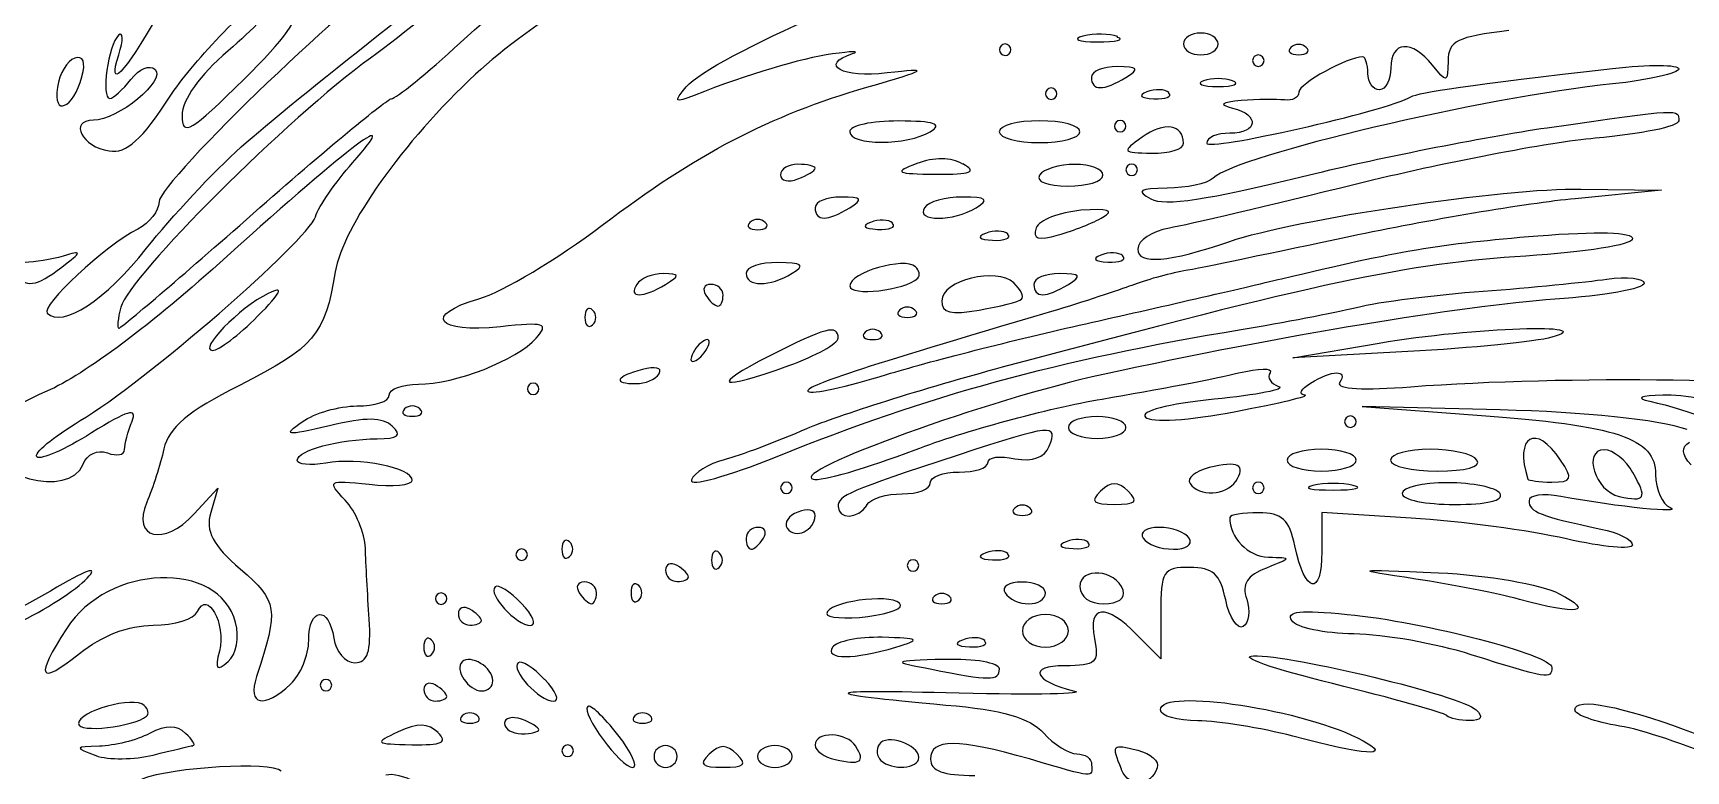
# Model space of a CAD drawing. Extents: x 2.4 to 13.2, y 1.8 to 13.4.
# Drawn here: x 8.493 to 11.397, y 9.82 to 11.115 of the extents above; entities that cross this region are included whole.
import ezdxf

# ---------------------------------------------------------------- set-up
doc = ezdxf.new("R2010")
doc.units = 0
doc.layers.add('Layer_1', color=7, linetype='CONTINUOUS')

msp = doc.modelspace()

# ---------------------------------------------------------------- linework, layer by layer
at = {"layer": 'Layer_1', "color": 7}
for points in [[(10.398091, 11.10788), (10.398081, 11.10931)], [(8.579018, 11.03894), (8.579018, 11.03914)], [(10.48827, 11.01014), (10.48826, 11.01104)], [(11.211944, 10.84162), (11.353479, 10.83962), (11.201835, 10.82472)], [(8.87954, 10.79849), (8.879625, 10.79884)], [(10.003019, 10.78104), (10.003009, 10.78214)], [(10.205217, 10.76184), (10.205197, 10.76284)], [(10.407393, 10.72364), (10.407383, 10.72464)], [(9.476052, 10.62894), (9.476052, 10.62924)], [(10.90821, 10.55649), (10.706021, 10.54559), (10.857662, 10.57139)], [(9.592794, 10.51745), (9.592794, 10.51785)], [(11.070377, 10.45387), (10.827749, 10.45987), (11.029935, 10.44497)], [(8.581049, 10.35851), (8.581025, 10.35875)], [(8.776298, 10.27142), (8.817757, 10.31672), (8.805243, 10.27362)], [(10.60578, 10.32885), (10.60578, 10.32815)], [(9.957948, 10.28635), (9.957944, 10.28755)], [(9.866968, 10.26835), (9.866958, 10.26875)], [(10.913678, 10.2639), (10.756982, 10.274), (10.756982, 10.2053)], [(10.346744, 10.22055), (10.346734, 10.22155)], [(9.698474, 10.20295), (9.698474, 10.20315)], [(10.205213, 10.20075), (10.205203, 10.20185)], [(9.556942, 10.14555), (9.556942, 10.14575)], [(10.407827, 10.13745), (10.407827, 10.13765)], [(9.351266, 10.11427), (9.351267, 10.11407)], [(11.10422, 10.12113), (11.104233, 10.12133)], [(10.473932, 10.0972), (10.473932, 10.0168), (10.432712, 10.0588)], [(9.192997, 10.05007), (9.192997, 10.05037)], [(10.164777, 10.04807), (10.164767, 10.04907)], [(11.01941, 10.02423), (11.019412, 10.02433)], [(8.945612, 9.97277), (8.945558, 9.97257)], [(9.300831, 9.97867), (9.300831, 9.97887)], [(9.391704, 9.98117), (9.391704, 9.98097)], [(10.976368, 9.91673), (10.976363, 9.91743)], [(9.204436, 9.88737), (9.20444, 9.88767)], [(8.774005, 9.86447), (8.773994, 9.86497)], [(9.938559, 9.86287), (9.938558, 9.86347)], [(10.049109, 9.84377), (10.048929, 9.84357)], [(10.405198, 9.82193), (10.405228, 9.82313)]]:
    msp.add_lwpolyline(points, dxfattribs=at)
for points in [[(10.57461, 11.09631)], [(10.21067, 11.08621)], [(10.655487, 11.06711)], [(10.729652, 11.09031)], [(10.41287, 11.03774)], [(10.291548, 11.00904)], [(10.599884, 11.03174)], [(10.41286, 10.95194)], [(10.069133, 10.94234)], [(10.331983, 10.94234)], [(10.513964, 10.92204)], [(9.86695, 10.87814)], [(10.126531, 10.88573)], [(10.372432, 10.86594)], [(10.43308, 10.87554)], [(9.927619, 10.80884)], [(10.150023, 10.80884)], [(9.779368, 10.78314)], [(10.372423, 10.79224)], [(8.543803, 10.70474)], [(9.826525, 10.69384)], [(10.047266, 10.68524)], [(9.604134, 10.67434)], [(10.311776, 10.67434)], [(9.705195, 10.65524)], [(10.042211, 10.62924)], [(10.22954, 10.64834)], [(8.887542, 10.61832)], [(9.981504, 10.59025)], [(9.674821, 10.55825)], [(9.820745, 10.53175)], [(9.381662, 10.49085)], [(9.17277, 10.45565)], [(10.817204, 10.43325)], [(10.412826, 10.42315)], [(10.817204, 10.36575)], [(11.029502, 10.36575)], [(11.176452, 10.36565)], [(11.303416, 10.34385)], [(9.826519, 10.31725)], [(10.416911, 10.31105)], [(10.65549, 10.31725)], [(10.812187, 10.32125)], [(10.244407, 10.28155)], [(11.069982, 10.30705)], [(9.435622, 10.22215)], [(9.775974, 10.22855)], [(10.524072, 10.22855)], [(9.361492, 10.19985)], [(10.048932, 10.18075)], [(9.644554, 10.16065)], [(9.21996, 10.12275)], [(9.482802, 10.13285)], [(10.01519, 10.11475)], [(10.102882, 10.12665)], [(10.27134, 10.13265)], [(8.704231, 10.07587)], [(9.280613, 10.08407)], [(10.311777, 10.06627)], [(10.008494, 10.03747)], [(10.190469, 9.99927)], [(9.017769, 9.97087)], [(9.219958, 9.95087)], [(8.692594, 9.91637)], [(9.273906, 9.91687)], [(9.577188, 9.91687)], [(9.381709, 9.89237)], [(9.520233, 9.88369)], [(10.706019, 9.88113)], [(9.442363, 9.85567)], [(9.624331, 9.84557)], [(9.729461, 9.84957)], [(9.826522, 9.84557)]]:
    msp.add_lwpolyline(points, close=True, dxfattribs=at)
for points in [[(9.243987, 11.09882), (9.377112, 11.22102), (9.477678, 11.28217), (9.836579, 11.45915)], [(9.331022, 11.28701), (9.416825, 11.34391), (9.203204, 11.15625), (9.085632, 11.07144)], [(8.858801, 10.91551), (8.947466, 10.99461), (9.255866, 11.23718), (9.331022, 11.28701)], [(9.619735, 11.26593), (9.576626, 11.26593), (9.364325, 11.13061), (9.270533, 11.04335)], [(9.640592, 11.02116), (9.68538, 11.07336), (10.030403, 11.22424), (10.199349, 11.26537)], [(9.123942, 11.21107), (9.086489, 11.21107), (8.714345, 10.85486), (8.714345, 10.81902)], [(8.733794, 11.00445), (8.770116, 11.06035), (8.862489, 11.15758), (8.93906, 11.2205)], [(8.916528, 11.17042), (8.916528, 11.16032), (8.880133, 11.12222), (8.835651, 11.08412)], [(8.864514, 11.03512), (8.933947, 11.10362), (8.965894, 11.14829), (8.951498, 11.15677)], [(8.713615, 11.14882), (8.651615, 11.04171), (8.623074, 11.01262), (8.643571, 11.07752)], [(8.643378, 11.11162), (8.625085, 11.09532), (8.611943, 11.00075), (8.627964, 11.00075)], [(8.643571, 11.07752), (8.651881, 11.10392), (8.651821, 11.11922), (8.643378, 11.11162)], [(9.122676, 11.00022), (9.130356, 11.00028), (9.18495, 11.04462), (9.243987, 11.09882)], [(10.20057, 11.09631), (10.19507, 11.09631), (10.19047, 11.09131), (10.19047, 11.08621)], [(10.21067, 11.08621), (10.21067, 11.09121), (10.20607, 11.09631), (10.20057, 11.09631)], [(10.337421, 11.10998), (10.317731, 11.10498), (10.328921, 11.09988), (10.362321, 11.09988)], [(10.398081, 11.10931), (10.384401, 11.11431), (10.357101, 11.11531), (10.337421, 11.10998)], [(10.362321, 11.09988), (10.395681, 11.09959), (10.411771, 11.10388), (10.398091, 11.10788)], [(10.54428, 11.11541), (10.5276, 11.11541), (10.51395, 11.10741), (10.51395, 11.09631)], [(10.51395, 11.09631), (10.51395, 11.08541), (10.5276, 11.07721), (10.54428, 11.07721)], [(10.57461, 11.09631), (10.57461, 11.10721), (10.56096, 11.11541), (10.54428, 11.11541)], [(10.54428, 11.07721), (10.56096, 11.07721), (10.57461, 11.08521), (10.57461, 11.09631)], [(10.729622, 11.09031), (10.722222, 11.09731), (10.710072, 11.09731), (10.702672, 11.09031)], [(10.951179, 11.05939), (10.915209, 11.10439), (10.878229, 11.10189), (10.878229, 11.05439)], [(11.08548, 11.11979), (10.99451, 11.10889), (10.979245, 11.10179), (10.978689, 11.06639)], [(8.56628, 11.07144), (8.553269, 11.06744), (8.539554, 11.04434), (8.535856, 11.02024)], [(8.579018, 11.03914), (8.585998, 11.06444), (8.581228, 11.07624), (8.56628, 11.07144)], [(9.085632, 11.07144), (8.94201, 10.96783), (8.662602, 10.6892), (8.647529, 10.63453)], [(8.835651, 11.08412), (8.786, 11.04162), (8.754774, 10.99782), (8.754774, 10.97082)], [(9.897306, 11.07876), (9.840834, 11.07076), (9.750665, 11.04366), (9.654678, 11.00616)], [(9.993346, 11.04544), (9.914866, 11.03534), (9.872122, 11.06024), (9.932686, 11.07944)], [(9.932686, 11.07944), (9.946596, 11.08444), (9.930786, 11.08344), (9.897306, 11.07876)], [(10.19047, 11.08621), (10.19047, 11.08121), (10.19507, 11.07611), (10.20057, 11.07611)], [(10.20057, 11.07611), (10.20607, 11.07611), (10.21067, 11.08111), (10.21067, 11.08621)], [(10.645387, 11.07721), (10.639887, 11.07721), (10.635287, 11.07221), (10.635287, 11.06711)], [(10.635287, 11.06711), (10.635287, 11.06211), (10.639887, 11.05701), (10.645387, 11.05701)], [(10.655487, 11.06711), (10.655487, 11.07211), (10.650887, 11.07721), (10.645387, 11.07721)], [(10.645387, 11.05701), (10.650887, 11.05701), (10.655487, 11.06201), (10.655487, 11.06711)], [(10.702672, 11.09031), (10.695272, 11.08331), (10.701372, 11.07741), (10.716162, 11.07741)], [(10.716162, 11.07741), (10.730982, 11.07741), (10.737042, 11.08341), (10.729652, 11.09031)], [(10.828689, 11.07349), (10.802119, 11.07349), (10.716535, 11.02659), (10.716535, 11.01199)], [(10.837789, 11.04479), (10.837789, 11.06069), (10.833689, 11.07349), (10.828689, 11.07349)], [(10.978689, 11.06639), (10.978056, 11.02789), (10.976089, 11.02739), (10.951179, 11.05939)], [(8.535856, 11.02024), (8.527666, 10.96714), (8.563499, 10.98284), (8.579018, 11.03894)], [(8.70763, 11.05175), (8.727534, 11.03295), (8.642108, 10.96235), (8.599211, 10.96235)], [(8.627964, 11.00075), (8.634094, 11.00075), (8.650743, 11.01585), (8.664965, 11.03425)], [(8.664965, 11.03425), (8.679178, 11.05265), (8.698384, 11.06055), (8.70763, 11.05175)], [(8.754774, 10.97082), (8.754774, 10.93282), (8.769755, 10.94152), (8.864514, 11.03512)], [(9.270533, 11.04335), (9.142792, 10.92449), (9.036777, 10.7752), (9.023953, 10.69609)], [(9.957966, 11.02044), (10.066435, 11.05194), (10.070184, 11.05454), (9.993346, 11.04544)], [(10.3977, 11.05654), (10.37268, 11.05668), (10.35221, 11.04854), (10.35221, 11.03774)], [(10.35221, 11.03774), (10.35221, 11.01364), (10.37366, 11.01364), (10.41287, 11.03774)], [(10.41286, 11.03774), (10.43738, 11.05274), (10.43447, 11.05634), (10.3977, 11.05654)], [(10.599884, 11.03174), (10.585984, 11.03674), (10.563234, 11.03674), (10.549334, 11.03174)], [(10.858009, 11.01599), (10.846889, 11.01599), (10.837789, 11.02899), (10.837789, 11.04479)], [(10.878229, 11.05439), (10.878229, 11.03329), (10.869129, 11.01599), (10.858009, 11.01599)], [(10.913269, 11.00349), (10.928219, 11.01149), (11.012929, 11.02419), (11.26756, 11.05349)], [(11.26756, 11.05349), (11.3315, 11.06049), (11.38382, 11.06049), (11.38382, 11.05249)], [(11.38382, 11.05249), (11.38382, 11.04549), (11.3315, 11.03279), (11.26756, 11.02629)], [(8.626916, 10.90855), (8.657372, 10.90355), (8.684504, 10.92845), (8.733794, 11.00445)], [(9.492931, 10.77811), (9.656972, 10.90296), (9.787642, 10.97104), (9.957966, 11.02044)], [(9.654678, 11.00616), (9.619426, 10.99236), (9.617618, 10.99396), (9.640592, 11.02116)], [(10.281448, 11.01914), (10.275948, 11.01914), (10.271348, 11.01414), (10.271348, 11.00904)], [(10.271348, 11.00904), (10.271348, 11.00404), (10.275948, 10.99894), (10.281448, 10.99894)], [(10.291548, 11.00904), (10.291548, 11.01404), (10.286948, 11.01914), (10.281448, 11.01914)], [(10.281448, 10.99894), (10.286948, 10.99894), (10.291548, 11.00394), (10.291548, 11.00904)], [(10.44951, 11.01204), (10.43336, 11.00604), (10.43817, 11.00114), (10.46174, 11.00004)], [(10.48826, 11.01104), (10.48156, 11.01704), (10.4641, 11.01804), (10.44951, 11.01204)], [(10.46174, 11.00004), (10.48307, 10.99904), (10.49499, 11.00404), (10.48827, 11.01014)], [(10.549334, 11.03174), (10.535424, 11.02674), (10.546734, 11.02164), (10.574604, 11.02164)], [(11.26756, 11.02629), (11.041671, 11.00289), (10.610988, 10.90144), (10.565966, 10.86102)], [(10.574604, 11.02164), (10.602404, 11.02164), (10.613784, 11.02664), (10.599884, 11.03174)], [(10.716535, 11.01199), (10.716535, 11.00189), (10.705165, 10.99649), (10.691265, 10.99819)], [(9.054466, 10.88774), (9.145898, 10.99087), (9.053834, 10.92214), (8.833403, 10.72316)], [(8.879625, 10.79884), (9.005616, 10.90959), (9.114989, 11.00015), (9.122676, 11.00022)], [(10.554845, 10.92229), (10.554845, 10.90719), (10.871014, 10.97879), (10.913269, 11.00349)], [(10.615445, 10.99719), (10.579325, 10.99319), (10.574995, 10.99019), (10.600285, 10.98389)], [(10.600285, 10.98389), (10.648715, 10.97179), (10.645035, 10.93959), (10.595285, 10.93959)], [(10.691265, 10.99819), (10.677355, 10.99919), (10.643245, 10.99919), (10.615445, 10.99719)], [(11.152486, 10.94922), (11.390021, 10.98322), (11.3838, 10.98282), (11.3838, 10.96132)], [(8.599211, 10.96235), (8.55512, 10.96235), (8.579371, 10.91535), (8.626916, 10.90855)], [(10.013537, 10.96114), (9.966267, 10.96128), (9.927607, 10.95314), (9.927607, 10.94234)], [(10.069137, 10.94234), (10.091347, 10.95604), (10.076437, 10.96094), (10.013537, 10.96114)], [(10.261213, 10.96144), (10.222293, 10.96144), (10.190453, 10.95344), (10.190453, 10.94234)], [(10.331983, 10.94234), (10.331983, 10.95324), (10.300143, 10.96144), (10.261213, 10.96144)], [(10.40276, 10.96204), (10.39726, 10.96204), (10.39266, 10.95704), (10.39266, 10.95194)], [(10.39266, 10.95194), (10.39266, 10.94694), (10.39726, 10.94184), (10.40276, 10.94184)], [(10.41286, 10.95194), (10.41286, 10.95694), (10.40826, 10.96204), (10.40276, 10.96204)], [(10.40276, 10.94184), (10.40826, 10.94184), (10.41286, 10.94684), (10.41286, 10.95194)], [(10.513954, 10.92204), (10.513954, 10.95544), (10.479744, 10.96054), (10.441114, 10.93284)], [(10.720664, 10.86312), (10.847621, 10.89462), (11.041941, 10.93342), (11.152486, 10.94922)], [(11.3838, 10.96132), (11.3838, 10.95122), (11.31784, 10.93812), (11.237215, 10.93082)], [(9.927607, 10.94234), (9.927607, 10.91784), (10.029217, 10.91784), (10.069133, 10.94234)], [(10.190453, 10.94234), (10.190453, 10.93144), (10.222293, 10.92324), (10.261213, 10.92324)], [(10.261213, 10.92324), (10.300133, 10.92324), (10.331983, 10.93124), (10.331983, 10.94234)], [(10.441114, 10.93284), (10.404764, 10.90674), (10.405674, 10.90534), (10.458364, 10.90464)], [(10.458364, 10.90464), (10.488954, 10.90434), (10.513964, 10.91164), (10.513964, 10.92204)], [(10.595285, 10.93959), (10.573045, 10.93959), (10.554845, 10.93259), (10.554845, 10.92229)], [(11.237215, 10.93082), (11.156595, 10.92382), (10.9678, 10.88732), (10.817676, 10.85022)], [(8.692476, 10.73775), (8.735521, 10.79235), (8.810367, 10.87234), (8.858801, 10.91551)], [(10.126521, 10.88564), (10.105351, 10.89774), (10.075451, 10.89774), (10.045651, 10.88633)], [(8.988964, 10.79304), (8.995214, 10.81154), (9.024689, 10.85414), (9.054466, 10.88774)], [(9.83662, 10.88514), (9.81994, 10.88514), (9.80629, 10.87714), (9.80629, 10.86654)], [(9.80629, 10.86654), (9.80629, 10.85644), (9.81994, 10.85284), (9.83662, 10.85954)], [(9.86695, 10.87814), (9.86695, 10.88214), (9.8533, 10.88514), (9.83662, 10.88514)], [(9.83662, 10.85954), (9.8533, 10.86554), (9.86695, 10.87394), (9.86695, 10.87814)], [(10.045651, 10.88633), (10.004311, 10.87063), (10.008521, 10.86833), (10.079251, 10.86773)], [(10.079251, 10.86773), (10.140921, 10.86744), (10.152151, 10.87173), (10.126531, 10.88573)], [(10.261222, 10.86594), (10.253922, 10.85504), (10.274492, 10.84684), (10.310582, 10.84684)], [(10.323072, 10.88504), (10.295932, 10.88504), (10.268102, 10.87704), (10.261222, 10.86594)], [(10.310582, 10.84684), (10.344602, 10.84684), (10.372432, 10.85484), (10.372432, 10.86594)], [(10.372422, 10.86594), (10.372422, 10.87684), (10.350212, 10.88504), (10.323072, 10.88504)], [(10.42298, 10.88564), (10.41748, 10.88564), (10.41288, 10.88064), (10.41288, 10.87554)], [(10.41288, 10.87554), (10.41288, 10.87054), (10.41748, 10.86544), (10.42298, 10.86544)], [(10.43308, 10.87554), (10.43308, 10.88054), (10.42848, 10.88564), (10.42298, 10.88564)], [(10.42298, 10.86544), (10.42848, 10.86544), (10.43308, 10.87044), (10.43308, 10.87554)], [(10.456616, 10.82422), (10.479836, 10.81132), (10.559301, 10.82322), (10.720664, 10.86312)], [(10.565966, 10.86102), (10.555436, 10.85092), (10.519006, 10.84352), (10.485086, 10.84322)], [(10.485086, 10.84322), (10.435986, 10.84292), (10.430186, 10.83822), (10.456616, 10.82422)], [(10.817676, 10.85022), (10.667548, 10.81322), (10.519699, 10.77842), (10.489116, 10.77322)], [(10.59527, 10.74982), (10.709165, 10.78892), (11.079741, 10.84412), (11.211944, 10.84162)], [(8.714345, 10.81902), (8.714345, 10.80332), (8.6976, 10.78192), (8.677132, 10.77152)], [(9.912449, 10.82764), (9.887429, 10.82779), (9.866959, 10.81964), (9.866959, 10.80884)], [(9.866959, 10.80884), (9.866959, 10.78474), (9.888412, 10.78474), (9.927619, 10.80884)], [(9.927609, 10.80884), (9.952129, 10.82384), (9.949219, 10.82744), (9.912449, 10.82764)], [(10.059043, 10.80884), (10.043083, 10.78434), (10.110083, 10.78434), (10.150023, 10.80884)], [(10.125943, 10.82764), (10.096023, 10.82779), (10.065913, 10.81964), (10.059043, 10.80884)], [(10.150013, 10.80884), (10.173743, 10.82334), (10.168503, 10.82744), (10.125943, 10.82764)], [(10.333543, 10.80444), (10.295473, 10.80044), (10.260283, 10.78764), (10.255333, 10.77334)], [(10.372423, 10.79224), (10.393493, 10.80444), (10.381623, 10.80784), (10.333543, 10.80444)], [(11.201835, 10.82472), (11.118435, 10.81672), (10.941013, 10.78672), (10.807569, 10.75842)], [(8.576075, 10.43515), (8.690289, 10.50335), (8.974333, 10.74966), (8.988964, 10.79304)], [(8.643859, 10.59723), (8.647499, 10.59723), (8.753548, 10.68773), (8.87954, 10.79849)], [(9.276241, 10.64894), (9.317574, 10.66114), (9.415091, 10.71894), (9.492931, 10.77811)], [(9.752386, 10.78314), (9.744946, 10.77614), (9.751106, 10.77024), (9.765877, 10.77024)], [(9.779336, 10.78314), (9.771896, 10.79014), (9.759786, 10.79014), (9.752386, 10.78314)], [(9.765877, 10.77024), (9.780697, 10.77024), (9.786756, 10.77624), (9.779368, 10.78314)], [(9.964259, 10.78314), (9.948109, 10.77714), (9.952919, 10.77224), (9.976489, 10.77094)], [(10.003009, 10.78214), (9.996309, 10.78814), (9.978849, 10.78914), (9.964259, 10.78314)], [(9.976489, 10.77094), (9.997819, 10.76994), (10.009739, 10.77494), (10.003019, 10.78104)], [(10.255333, 10.77334), (10.248633, 10.75404), (10.258633, 10.75094), (10.294213, 10.76114)], [(10.294213, 10.76114), (10.320553, 10.76814), (10.355743, 10.78284), (10.372423, 10.79224)], [(10.489116, 10.77322), (10.458536, 10.76822), (10.433516, 10.75112), (10.433516, 10.73632)], [(8.677132, 10.77152), (8.620061, 10.74252), (8.505171, 10.63588), (8.517968, 10.62373)], [(10.166447, 10.76384), (10.150297, 10.75784), (10.155107, 10.75294), (10.178677, 10.75174)], [(10.205197, 10.76284), (10.198497, 10.76884), (10.181037, 10.76984), (10.166447, 10.76384)], [(10.178677, 10.75174), (10.200007, 10.75074), (10.211927, 10.75574), (10.205217, 10.76184)], [(10.433516, 10.73632), (10.433516, 10.70842), (10.487926, 10.71292), (10.59527, 10.74982)], [(10.807569, 10.75842), (10.674122, 10.73012), (10.542195, 10.70272), (10.514394, 10.69782)], [(10.686256, 10.68421), (10.891943, 10.73351), (10.963361, 10.74551), (11.136127, 10.75961)], [(11.302933, 10.75461), (11.302933, 10.74371), (11.218593, 10.73061), (11.115533, 10.72411)], [(11.136127, 10.75961), (11.241204, 10.76761), (11.302933, 10.76661), (11.302933, 10.75461)], [(8.546013, 10.72384), (8.525637, 10.71784), (8.495538, 10.71294), (8.479109, 10.71294)], [(8.833403, 10.72316), (8.700431, 10.60297), (8.584568, 10.5164), (8.51733, 10.48681)], [(8.517968, 10.62373), (8.545644, 10.59753), (8.62035, 10.64623), (8.692476, 10.73775)], [(8.543803, 10.70474), (8.579718, 10.73244), (8.579904, 10.73414), (8.546013, 10.72384)], [(10.043193, 10.70514), (10.024043, 10.72324), (9.927678, 10.69504), (9.927678, 10.67164)], [(11.115533, 10.72411), (10.908111, 10.71111), (10.753731, 10.67831), (10.19571, 10.52872)], [(10.368633, 10.72564), (10.352483, 10.71964), (10.357293, 10.71474), (10.380863, 10.71354)], [(10.407383, 10.72464), (10.400683, 10.73064), (10.383223, 10.73164), (10.368633, 10.72564)], [(10.380863, 10.71354), (10.402193, 10.71254), (10.414113, 10.71754), (10.407393, 10.72364)], [(8.461734, 10.69384), (8.479109, 10.66724), (8.498246, 10.66974), (8.543803, 10.70474)], [(9.023953, 10.69609), (9.006072, 10.5857), (8.987309, 10.56358), (8.855568, 10.49697)], [(9.600275, 10.69324), (9.581479, 10.69339), (9.560462, 10.68524), (9.553594, 10.67434)], [(9.604105, 10.67434), (9.630236, 10.69034), (9.629694, 10.69294), (9.600275, 10.69324)], [(9.801244, 10.71274), (9.770659, 10.71288), (9.745644, 10.70474), (9.745644, 10.69384)], [(9.745644, 10.69384), (9.745644, 10.66964), (9.786956, 10.66964), (9.826525, 10.69384)], [(9.826514, 10.69384), (9.850147, 10.70834), (9.844555, 10.71244), (9.801244, 10.71274)], [(9.927678, 10.67164), (9.927678, 10.65264), (10.024448, 10.66364), (10.047266, 10.68524)], [(10.047193, 10.68524), (10.051893, 10.69024), (10.050093, 10.69874), (10.043193, 10.70514)], [(10.215863, 10.67684), (10.186073, 10.70514), (10.08936, 10.68184), (10.08936, 10.64544)], [(10.296606, 10.69324), (10.271576, 10.69339), (10.251116, 10.68524), (10.251116, 10.67434)], [(10.311766, 10.67434), (10.336286, 10.68934), (10.333376, 10.69294), (10.296606, 10.69324)], [(10.514394, 10.69782), (10.486594, 10.69282), (10.445654, 10.68152), (10.423414, 10.67262)], [(11.257438, 10.68357), (11.293588, 10.68857), (11.323148, 10.68457), (11.323148, 10.67657)], [(8.90626, 10.65845), (8.855598, 10.63365), (8.782088, 10.55832), (8.808586, 10.55832)], [(8.887558, 10.61825), (8.929952, 10.66105), (8.935307, 10.67265), (8.90626, 10.65845)], [(9.553594, 10.67434), (9.537764, 10.65004), (9.564555, 10.65004), (9.604134, 10.67434)], [(9.683774, 10.67434), (9.671995, 10.67434), (9.667976, 10.66634), (9.674844, 10.65524)], [(9.705195, 10.65524), (9.705195, 10.66614), (9.695525, 10.67434), (9.683774, 10.67434)], [(10.229543, 10.64834), (10.234343, 10.65234), (10.228243, 10.66504), (10.215863, 10.67684)], [(10.251116, 10.67434), (10.251116, 10.65024), (10.272566, 10.65024), (10.311776, 10.67434)], [(10.423414, 10.67262), (10.401174, 10.66462), (10.337484, 10.64302), (10.28188, 10.62662)], [(10.342536, 10.60531), (10.464859, 10.63271), (10.619532, 10.66831), (10.686256, 10.68421)], [(10.81768, 10.63387), (10.8566, 10.64397), (10.956683, 10.65607), (11.040086, 10.66247)], [(11.040086, 10.66247), (11.123486, 10.66847), (11.2213, 10.67847), (11.257438, 10.68357)], [(11.323148, 10.67657), (11.323148, 10.66647), (11.252628, 10.65427), (11.166452, 10.64827)], [(8.647529, 10.63453), (8.641869, 10.61413), (8.640239, 10.59723), (8.643859, 10.59723)], [(9.314055, 10.59994), (9.201852, 10.58774), (9.176704, 10.62054), (9.276241, 10.64894)], [(9.476052, 10.62924), (9.468612, 10.63624), (9.462561, 10.63024), (9.462561, 10.61634)], [(9.476052, 10.60344), (9.483492, 10.61044), (9.483492, 10.62194), (9.476052, 10.62894)], [(9.674844, 10.65524), (9.681754, 10.64434), (9.691365, 10.63614), (9.696265, 10.63614)], [(9.696265, 10.63614), (9.701155, 10.63614), (9.705195, 10.64414), (9.705195, 10.65524)], [(10.28188, 10.62662), (9.94122, 10.52618), (9.845718, 10.49473), (9.85471, 10.48621)], [(10.015231, 10.62924), (10.007831, 10.62224), (10.013931, 10.61634), (10.028721, 10.61634)], [(10.042181, 10.62924), (10.034781, 10.63624), (10.022621, 10.63624), (10.015231, 10.62924)], [(10.028721, 10.61634), (10.043541, 10.61634), (10.049601, 10.62234), (10.042211, 10.62924)], [(10.08936, 10.64544), (10.08936, 10.62424), (10.10532, 10.62044), (10.15507, 10.62934)], [(10.15507, 10.62934), (10.19122, 10.63534), (10.22472, 10.64444), (10.22954, 10.64834)], [(11.166452, 10.64827), (11.000178, 10.63607), (10.689421, 10.58497), (10.37286, 10.51622)], [(10.615488, 10.59517), (10.687768, 10.60717), (10.778758, 10.62457), (10.81768, 10.63387)], [(8.808586, 10.55832), (8.819354, 10.55832), (8.854879, 10.58532), (8.887542, 10.61832)], [(9.377129, 10.58004), (9.399752, 10.60594), (9.392172, 10.60834), (9.314055, 10.59994)], [(9.462561, 10.61634), (9.462561, 10.60224), (9.468621, 10.59654), (9.476052, 10.60344)], [(9.907348, 10.57975), (9.907348, 10.60465), (9.885898, 10.59905), (9.786035, 10.54835)], [(9.992469, 10.51611), (10.062679, 10.53781), (10.220213, 10.57801), (10.342536, 10.60531)], [(10.857662, 10.57139), (11.024196, 10.59929), (11.249703, 10.60689), (11.160947, 10.58149)], [(9.170078, 10.49904), (9.234763, 10.49904), (9.343493, 10.54164), (9.377129, 10.58004)], [(9.677371, 10.57735), (9.671841, 10.57735), (9.661637, 10.56935), (9.654748, 10.55825)], [(9.674821, 10.55825), (9.681731, 10.56915), (9.682791, 10.57735), (9.677371, 10.57735)], [(9.800013, 10.37216), (10.066557, 10.48001), (10.289751, 10.54109), (10.615488, 10.59517)], [(9.820747, 10.53175), (9.868384, 10.54905), (9.907348, 10.57065), (9.907348, 10.57975)], [(9.954524, 10.59025), (9.947124, 10.58325), (9.953224, 10.57735), (9.968014, 10.57735)], [(9.981474, 10.59025), (9.974074, 10.59725), (9.961924, 10.59725), (9.954524, 10.59025)], [(9.968014, 10.57735), (9.982834, 10.57735), (9.988894, 10.58335), (9.981504, 10.59025)], [(11.160947, 10.58149), (11.133147, 10.57349), (11.019412, 10.56229), (10.90821, 10.55649)], [(9.654748, 10.55825), (9.647838, 10.54735), (9.646778, 10.53915), (9.652198, 10.53915)], [(9.652198, 10.53915), (9.657728, 10.53915), (9.667932, 10.54715), (9.674821, 10.55825)], [(9.786035, 10.54835), (9.680214, 10.49455), (9.696565, 10.48665), (9.820745, 10.53175)], [(9.563665, 10.52485), (9.516453, 10.51275), (9.510489, 10.50005), (9.552322, 10.50005)], [(9.552322, 10.50005), (9.568343, 10.50005), (9.586554, 10.50705), (9.592794, 10.51745)], [(9.592794, 10.51785), (9.598964, 10.52795), (9.585884, 10.53075), (9.563665, 10.52485)], [(10.37286, 10.51622), (10.173805, 10.47302), (9.820879, 10.34562), (9.863206, 10.33222)], [(10.19571, 10.52872), (10.059356, 10.49222), (9.904679, 10.44352), (9.85199, 10.42076)], [(9.85471, 10.48621), (9.86024, 10.48121), (9.922249, 10.49421), (9.992469, 10.51611)], [(10.371303, 10.47312), (10.466683, 10.48932), (10.574304, 10.50982), (10.610462, 10.51892)], [(10.610462, 10.51892), (10.646622, 10.52692), (10.671582, 10.52902), (10.665932, 10.51921)], [(10.665932, 10.51921), (10.660332, 10.51121), (10.667232, 10.49981), (10.681062, 10.49521)], [(10.736782, 10.50071), (10.775432, 10.52441), (10.803272, 10.52511), (10.788262, 10.50171)], [(10.913436, 10.49471), (11.190544, 10.51501), (11.581056, 10.51001), (11.764773, 10.48391)], [(8.51733, 10.48681), (8.44447, 10.45471), (8.411182, 10.42881), (8.411182, 10.40411)], [(8.855568, 10.49697), (8.765729, 10.45167), (8.731084, 10.42257), (8.722854, 10.38562)], [(9.118882, 10.47994), (9.118882, 10.49084), (9.141912, 10.49904), (9.170078, 10.49904)], [(9.371563, 10.50095), (9.366033, 10.50095), (9.361464, 10.49595), (9.361464, 10.49085)], [(9.361464, 10.49085), (9.361464, 10.48585), (9.366034, 10.48075), (9.371563, 10.48075)], [(9.381662, 10.49085), (9.381662, 10.49585), (9.377092, 10.50095), (9.371563, 10.50095)], [(9.371563, 10.48075), (9.377093, 10.48075), (9.381662, 10.48575), (9.381662, 10.49085)], [(10.681062, 10.49521), (10.695022, 10.49021), (10.644052, 10.48041), (10.567788, 10.47271)], [(10.726682, 10.48011), (10.715562, 10.48111), (10.720082, 10.49101), (10.736782, 10.50071)], [(10.788262, 10.50171), (10.781362, 10.49081), (10.831952, 10.48791), (10.913436, 10.49471)], [(8.666965, 10.43395), (8.676885, 10.45855), (8.659385, 10.45335), (8.595786, 10.41345)], [(8.96605, 10.43324), (8.987627, 10.44834), (9.030857, 10.46084), (9.062088, 10.46084)], [(9.062088, 10.46084), (9.093334, 10.46084), (9.118882, 10.46884), (9.118882, 10.47994)], [(9.145786, 10.45565), (9.138366, 10.44865), (9.144516, 10.44275), (9.159278, 10.44275)], [(9.172734, 10.45565), (9.165314, 10.46265), (9.153177, 10.46265), (9.145786, 10.45565)], [(9.159278, 10.44275), (9.1741, 10.44275), (9.180162, 10.44875), (9.17277, 10.45565)], [(10.042595, 10.38402), (10.128005, 10.41672), (10.275922, 10.45682), (10.371303, 10.47312)], [(10.567788, 10.47271), (10.487148, 10.46471), (10.436611, 10.45121), (10.447038, 10.44131)], [(10.605932, 10.45141), (10.683462, 10.46601), (10.737802, 10.47881), (10.726682, 10.48011)], [(11.398932, 10.41937), (11.346042, 10.43707), (11.219708, 10.45037), (11.070377, 10.45387)], [(11.355972, 10.47997), (11.315792, 10.47897), (11.307512, 10.47497), (11.333222, 10.46907)], [(11.333222, 10.46907), (11.404182, 10.45427), (11.484862, 10.42027), (11.484862, 10.40517)], [(11.505103, 10.45347), (11.457823, 10.46937), (11.390719, 10.48117), (11.355972, 10.47997)], [(8.499842, 10.37155), (8.493462, 10.37755), (8.527771, 10.40615), (8.576075, 10.43515)], [(8.653794, 10.38445), (8.653794, 10.39455), (8.659704, 10.41605), (8.666965, 10.43395)], [(9.013998, 10.42624), (8.936287, 10.40784), (8.931074, 10.40864), (8.96605, 10.43324)], [(9.12419, 10.42524), (9.107289, 10.44124), (9.078046, 10.44154), (9.013998, 10.42624)], [(9.097652, 10.40324), (9.134666, 10.40351), (9.141373, 10.40924), (9.12419, 10.42524)], [(10.277954, 10.39015), (10.294074, 10.42995), (10.283654, 10.42905), (10.118182, 10.37475)], [(10.362276, 10.44225), (10.334476, 10.44225), (10.311736, 10.43425), (10.311736, 10.42315)], [(10.412826, 10.42315), (10.412826, 10.43405), (10.390076, 10.44225), (10.362276, 10.44225)], [(10.447038, 10.44131), (10.457458, 10.43121), (10.523968, 10.43531), (10.605932, 10.45141)], [(10.807104, 10.44335), (10.801604, 10.44335), (10.797004, 10.43835), (10.797004, 10.43325)], [(10.797004, 10.43325), (10.797004, 10.42825), (10.801604, 10.42315), (10.807104, 10.42315)], [(10.817204, 10.43325), (10.817204, 10.43825), (10.812604, 10.44335), (10.807104, 10.44335)], [(10.807104, 10.42315), (10.812604, 10.42315), (10.817204, 10.42815), (10.817204, 10.43325)], [(11.029935, 10.44497), (11.276938, 10.42687), (11.34333, 10.40467), (11.34333, 10.3405)], [(11.176452, 10.36575), (11.133312, 10.43125), (11.094312, 10.40845), (11.118942, 10.33225)], [(8.411182, 10.40411), (8.411182, 10.33651), (8.556372, 10.2976), (8.581049, 10.35851)], [(8.595786, 10.41345), (8.549405, 10.38445), (8.506231, 10.36555), (8.499842, 10.37155)], [(8.957128, 10.36554), (8.957128, 10.38304), (9.030885, 10.40284), (9.097652, 10.40324)], [(9.85199, 10.42076), (9.799303, 10.39786), (9.734036, 10.37356), (9.706957, 10.36646)], [(10.311736, 10.42315), (10.311736, 10.41225), (10.334486, 10.40405), (10.362276, 10.40405)], [(10.362276, 10.40405), (10.390076, 10.40405), (10.412826, 10.41205), (10.412826, 10.42315)], [(11.40547, 10.35733), (11.38895, 10.37613), (11.38806, 10.38883), (11.40257, 10.39743)], [(8.581025, 10.35875), (8.588135, 10.37625), (8.606395, 10.38475), (8.623624, 10.37845)], [(8.623624, 10.37845), (8.640209, 10.37245), (8.653794, 10.37445), (8.653794, 10.38445)], [(8.722854, 10.38562), (8.716724, 10.35832), (8.703297, 10.31592), (8.69303, 10.29202)], [(9.007303, 10.36054), (8.979692, 10.35554), (8.957128, 10.35854), (8.957128, 10.36554)], [(9.159317, 10.33034), (9.159317, 10.35244), (9.065241, 10.37094), (9.007303, 10.36054)], [(9.649688, 10.33106), (9.645228, 10.31856), (9.712911, 10.33706), (9.800013, 10.37216)], [(9.706957, 10.36646), (9.67988, 10.35946), (9.65411, 10.34356), (9.649688, 10.33106)], [(9.863206, 10.33222), (9.876473, 10.32822), (9.957185, 10.35132), (10.042595, 10.38402)], [(10.118182, 10.37475), (9.924562, 10.31115), (9.907398, 10.30375), (9.907398, 10.28435)], [(10.170244, 10.36135), (10.170244, 10.37145), (10.191694, 10.37395), (10.217934, 10.36835)], [(10.217934, 10.36835), (10.249084, 10.36235), (10.269914, 10.37035), (10.277954, 10.39015)], [(10.60578, 10.32815), (10.62486, 10.35745), (10.60968, 10.36535), (10.5588, 10.35275)], [(10.756544, 10.38485), (10.723184, 10.38485), (10.695884, 10.37685), (10.695884, 10.36575)], [(10.695884, 10.36575), (10.695884, 10.35485), (10.723174, 10.34665), (10.756544, 10.34665)], [(10.817204, 10.36575), (10.817204, 10.37665), (10.789914, 10.38485), (10.756544, 10.38485)], [(10.756544, 10.34665), (10.789904, 10.34665), (10.817204, 10.35465), (10.817204, 10.36575)], [(10.947432, 10.38485), (10.909172, 10.38485), (10.877862, 10.37685), (10.877862, 10.36575)], [(10.877862, 10.36575), (10.877862, 10.35485), (10.914792, 10.34665), (10.959932, 10.34665)], [(11.029502, 10.36575), (11.022602, 10.37665), (10.985702, 10.38485), (10.947432, 10.38485)], [(10.959932, 10.34665), (11.009492, 10.34665), (11.037052, 10.35365), (11.029502, 10.36575)], [(11.161102, 10.32725), (11.196642, 10.32725), (11.198562, 10.33225), (11.176452, 10.36565)], [(11.253126, 10.38385), (11.214046, 10.38385), (11.237356, 10.31095), (11.279276, 10.30215)], [(11.303426, 10.34375), (11.291006, 10.36575), (11.268386, 10.38385), (11.253126, 10.38385)], [(10.069144, 10.32575), (10.069144, 10.33665), (10.091894, 10.34485), (10.119694, 10.34485)], [(10.119694, 10.34485), (10.147494, 10.34485), (10.170244, 10.35185), (10.170244, 10.36135)], [(10.5588, 10.35275), (10.53438, 10.34675), (10.5194, 10.33415), (10.52549, 10.32485)], [(11.279276, 10.30215), (11.325766, 10.29205), (11.329186, 10.29815), (11.303416, 10.34385)], [(11.34333, 10.3405), (11.34333, 10.3147), (11.3547, 10.2886), (11.3686, 10.2825)], [(9.041373, 10.29554), (9.008987, 10.33014), (9.010634, 10.33124), (9.083498, 10.32334)], [(9.083498, 10.32334), (9.1252, 10.31834), (9.159317, 10.32234), (9.159317, 10.33034)], [(9.81642, 10.32735), (9.81089, 10.32735), (9.806321, 10.32235), (9.806321, 10.31725)], [(9.806321, 10.31725), (9.806321, 10.31225), (9.810891, 10.30715), (9.81642, 10.30715)], [(9.826519, 10.31725), (9.826519, 10.32225), (9.821949, 10.32735), (9.81642, 10.32735)], [(9.81642, 10.30715), (9.82195, 10.30715), (9.826519, 10.31215), (9.826519, 10.31725)], [(10.019794, 10.30665), (10.046934, 10.30665), (10.069144, 10.31465), (10.069144, 10.32575)], [(10.368391, 10.31105), (10.349531, 10.29315), (10.354901, 10.28805), (10.392651, 10.28805)], [(10.416911, 10.31105), (10.398051, 10.32895), (10.387241, 10.32895), (10.368391, 10.31105)], [(10.392651, 10.28805), (10.430391, 10.28805), (10.435781, 10.29305), (10.416911, 10.31105)], [(10.52549, 10.32485), (10.54078, 10.30135), (10.58962, 10.30355), (10.60578, 10.32885)], [(10.64539, 10.32735), (10.63989, 10.32735), (10.63529, 10.32235), (10.63529, 10.31725)], [(10.63529, 10.31725), (10.63529, 10.31225), (10.63989, 10.30715), (10.64539, 10.30715)], [(10.65549, 10.31725), (10.65549, 10.32225), (10.65089, 10.32735), (10.64539, 10.32735)], [(10.64539, 10.30715), (10.65089, 10.30715), (10.65549, 10.31215), (10.65549, 10.31725)], [(10.741427, 10.32125), (10.721977, 10.31625), (10.737827, 10.31325), (10.776807, 10.31325)], [(10.812187, 10.32125), (10.792727, 10.32625), (10.760877, 10.32625), (10.741427, 10.32125)], [(10.776807, 10.31325), (10.815727, 10.31325), (10.831657, 10.31725), (10.812187, 10.32125)], [(10.977802, 10.32615), (10.933982, 10.32615), (10.898122, 10.31815), (10.898122, 10.30705)], [(11.069982, 10.30705), (11.063082, 10.31795), (11.021632, 10.32615), (10.977802, 10.32615)], [(11.118942, 10.33225), (11.11989, 10.33025), (11.138752, 10.32725), (11.161102, 10.32725)], [(11.17652, 10.3022), (11.14521, 10.3082), (11.12092, 10.3042), (11.12092, 10.2942)], [(8.69303, 10.29202), (8.665702, 10.22802), (8.723359, 10.21362), (8.776298, 10.27142)], [(9.076817, 10.21154), (9.075869, 10.23794), (9.059916, 10.27574), (9.041373, 10.29554)], [(9.866958, 10.26875), (9.866958, 10.27885), (9.853372, 10.28125), (9.836755, 10.27475)], [(9.907398, 10.28435), (9.907398, 10.26115), (9.942438, 10.26255), (9.957948, 10.28635)], [(9.957944, 10.28755), (9.964844, 10.29845), (9.992654, 10.30665), (10.019794, 10.30665)], [(10.217427, 10.28155), (10.210027, 10.27455), (10.216127, 10.26875), (10.230917, 10.26875)], [(10.244377, 10.28155), (10.236977, 10.28855), (10.224827, 10.28855), (10.217427, 10.28155)], [(10.230917, 10.26875), (10.245737, 10.26875), (10.251797, 10.27475), (10.244407, 10.28155)], [(10.898122, 10.30705), (10.898122, 10.29615), (10.939602, 10.28795), (10.990302, 10.28795)], [(10.990302, 10.28795), (11.046602, 10.28795), (11.077612, 10.29495), (11.069982, 10.30705)], [(11.12092, 10.2942), (11.12092, 10.275), (11.14, 10.2675), (11.247291, 10.2448)], [(11.3686, 10.2825), (11.39416, 10.2716), (11.27889, 10.28318), (11.17652, 10.3022)], [(8.805243, 10.27362), (8.795743, 10.24092), (8.808403, 10.21712), (8.857399, 10.17452)], [(9.836755, 10.27475), (9.820139, 10.26875), (9.811666, 10.25595), (9.817927, 10.24625)], [(9.817927, 10.24625), (9.831035, 10.22615), (9.866968, 10.24225), (9.866968, 10.26835)], [(10.646282, 10.2734), (10.618192, 10.2734), (10.595232, 10.2694), (10.595232, 10.2654)], [(10.595232, 10.2654), (10.595232, 10.2295), (10.627222, 10.1966), (10.663102, 10.1955)], [(10.709542, 10.2154), (10.699842, 10.2615), (10.686892, 10.2734), (10.646282, 10.2734)], [(11.186634, 10.2276), (11.122684, 10.2424), (10.999863, 10.2587), (10.913678, 10.2639)], [(9.435622, 10.22225), (9.428182, 10.22925), (9.422131, 10.22325), (9.422131, 10.20955)], [(9.435622, 10.19665), (9.443062, 10.20365), (9.443062, 10.21515), (9.435622, 10.22215)], [(9.767044, 10.24765), (9.755265, 10.24765), (9.745623, 10.23965), (9.745623, 10.22855)], [(9.745623, 10.22855), (9.745623, 10.21765), (9.749663, 10.20945), (9.754553, 10.20945)], [(9.754553, 10.20945), (9.759443, 10.20945), (9.769086, 10.21745), (9.775974, 10.22855)], [(9.775974, 10.22855), (9.782884, 10.23945), (9.778844, 10.24765), (9.767044, 10.24765)], [(10.307984, 10.22255), (10.291844, 10.21655), (10.296644, 10.21165), (10.320214, 10.21045)], [(10.346734, 10.22155), (10.340034, 10.22755), (10.322574, 10.22855), (10.307984, 10.22255)], [(10.320214, 10.21045), (10.341534, 10.20945), (10.353464, 10.21445), (10.346744, 10.22055)], [(10.471142, 10.24765), (10.448902, 10.24765), (10.436322, 10.23965), (10.443212, 10.22855)], [(10.443212, 10.22855), (10.450112, 10.21765), (10.473892, 10.20945), (10.496142, 10.20945)], [(10.524072, 10.22855), (10.517172, 10.23945), (10.493362, 10.24765), (10.471142, 10.24765)], [(10.496142, 10.20945), (10.518382, 10.20945), (10.530962, 10.21745), (10.524072, 10.22855)], [(11.302891, 10.2167), (11.302891, 10.2087), (11.250571, 10.2127), (11.186634, 10.2276)], [(11.247291, 10.2448), (11.277871, 10.2388), (11.302891, 10.2258), (11.302891, 10.2167)], [(9.083547, 10.08687), (9.080707, 10.12907), (9.077767, 10.18517), (9.076817, 10.21154)], [(9.351393, 10.20995), (9.345863, 10.20995), (9.341294, 10.20495), (9.341294, 10.19985)], [(9.341294, 10.19985), (9.341294, 10.19485), (9.345864, 10.18975), (9.351393, 10.18975)], [(9.361492, 10.19985), (9.361492, 10.20485), (9.356922, 10.20995), (9.351393, 10.20995)], [(9.351393, 10.18975), (9.356923, 10.18975), (9.361492, 10.19475), (9.361492, 10.19985)], [(9.422131, 10.20955), (9.422131, 10.19545), (9.428191, 10.18965), (9.435622, 10.19665)], [(9.698474, 10.20315), (9.691034, 10.21015), (9.684983, 10.20415), (9.684983, 10.19035)], [(9.698474, 10.17745), (9.705914, 10.18445), (9.705914, 10.19595), (9.698474, 10.20295)], [(10.166453, 10.20285), (10.150303, 10.19685), (10.155113, 10.19195), (10.178683, 10.19065)], [(10.205203, 10.20185), (10.198503, 10.20785), (10.181043, 10.20885), (10.166453, 10.20285)], [(10.178683, 10.19065), (10.200013, 10.18965), (10.211933, 10.19465), (10.205213, 10.20075)], [(10.663102, 10.1955), (10.705082, 10.1945), (10.704972, 10.1945), (10.659602, 10.1764)], [(10.756982, 10.2053), (10.756982, 10.125), (10.727262, 10.1312), (10.709542, 10.2154)], [(8.588316, 10.15857), (8.610526, 10.18207), (8.586736, 10.17367), (8.5235, 10.13587)], [(8.848945, 10.08087), (8.819881, 10.19077), (8.624784, 10.18364), (8.551748, 10.06997)], [(8.857399, 10.17452), (8.923138, 10.11752), (8.924885, 10.10592), (8.885673, 9.98587)], [(9.624334, 10.18095), (9.613214, 10.18695), (9.604114, 10.18295), (9.604114, 10.17295)], [(9.604114, 10.17295), (9.604114, 10.16205), (9.613254, 10.15265), (9.624334, 10.15265)], [(9.644554, 10.16055), (9.644554, 10.16555), (9.635414, 10.17435), (9.624334, 10.18095)], [(9.684983, 10.19035), (9.684983, 10.17625), (9.691043, 10.17055), (9.698474, 10.17745)], [(10.038832, 10.19085), (10.033332, 10.19085), (10.028732, 10.18585), (10.028732, 10.18075)], [(10.028732, 10.18075), (10.028732, 10.17575), (10.033332, 10.17065), (10.038832, 10.17065)], [(10.048932, 10.18075), (10.048932, 10.18575), (10.044332, 10.19085), (10.038832, 10.19085)], [(10.038832, 10.17065), (10.044332, 10.17065), (10.048932, 10.17565), (10.048932, 10.18075)], [(10.407827, 10.13765), (10.395087, 10.17405), (10.331997, 10.17905), (10.331997, 10.14365)], [(10.524982, 10.1776), (10.478512, 10.1776), (10.473932, 10.1706), (10.473932, 10.0972)], [(10.588102, 10.1203), (10.578502, 10.1657), (10.565482, 10.1776), (10.524982, 10.1776)], [(10.659602, 10.1764), (10.625452, 10.1634), (10.616062, 10.1486), (10.625052, 10.1217)], [(10.922262, 10.15713), (10.808015, 10.17453), (10.808321, 10.17463), (10.961772, 10.16803)], [(10.961772, 10.16803), (11.048822, 10.16403), (11.141625, 10.14793), (11.17407, 10.13123)], [(8.5235, 10.13587), (8.468501, 10.10297), (8.404812, 10.07587), (8.381968, 10.07567)], [(8.464789, 10.07937), (8.513378, 10.10237), (8.568965, 10.13797), (8.588316, 10.15857)], [(8.782024, 10.09997), (8.798862, 10.13927), (8.832575, 10.07867), (8.820456, 10.03067)], [(9.30482, 10.14337), (9.291234, 10.13047), (9.341667, 10.07577), (9.367096, 10.07577)], [(9.351267, 10.11407), (9.331079, 10.13527), (9.310178, 10.14847), (9.30482, 10.14337)], [(9.461381, 10.15195), (9.449602, 10.15195), (9.445583, 10.14395), (9.452451, 10.13285)], [(9.482802, 10.13285), (9.482802, 10.14375), (9.473132, 10.15195), (9.461381, 10.15195)], [(9.556942, 10.14575), (9.549502, 10.15275), (9.543451, 10.14675), (9.543451, 10.13285)], [(9.556942, 10.12005), (9.564382, 10.12705), (9.564382, 10.13855), (9.556942, 10.14555)], [(9.624334, 10.15265), (9.635454, 10.15265), (9.644554, 10.15665), (9.644554, 10.16065)], [(10.102852, 10.12665), (10.095452, 10.13365), (10.083292, 10.13365), (10.075902, 10.12665)], [(10.22971, 10.15175), (10.20681, 10.15175), (10.1937, 10.14375), (10.20058, 10.13265)], [(10.27134, 10.13265), (10.27134, 10.14355), (10.25261, 10.15175), (10.22971, 10.15175)], [(10.331997, 10.14365), (10.331997, 10.12585), (10.349267, 10.11345), (10.374117, 10.11345)], [(10.374117, 10.11345), (10.398827, 10.11345), (10.412757, 10.12355), (10.407827, 10.13745)], [(11.104233, 10.12133), (11.067483, 10.13143), (10.985596, 10.14743), (10.922262, 10.15713)], [(8.977331, 10.04937), (8.977331, 10.10807), (9.012737, 10.11077), (9.021419, 10.05337)], [(9.209861, 10.13285), (9.204331, 10.13285), (9.199762, 10.12785), (9.199762, 10.12275)], [(9.199762, 10.12275), (9.199762, 10.11775), (9.204332, 10.11265), (9.209861, 10.11265)], [(9.21996, 10.12275), (9.21996, 10.12775), (9.21539, 10.13285), (9.209861, 10.13285)], [(9.209861, 10.11265), (9.215391, 10.11265), (9.21996, 10.11765), (9.21996, 10.12275)], [(9.260393, 10.10437), (9.249273, 10.11037), (9.240173, 10.10637), (9.240173, 10.09637)], [(9.280613, 10.08397), (9.280613, 10.08897), (9.271473, 10.09777), (9.260393, 10.10437)], [(9.367096, 10.07577), (9.378567, 10.07577), (9.371456, 10.09307), (9.351266, 10.11427)], [(9.452451, 10.13285), (9.459361, 10.12195), (9.46894, 10.11375), (9.473872, 10.11375)], [(9.473872, 10.11375), (9.478762, 10.11375), (9.482802, 10.12175), (9.482802, 10.13285)], [(9.543451, 10.13285), (9.543451, 10.11875), (9.549511, 10.11305), (9.556942, 10.12005)], [(10.01519, 10.11475), (9.9962, 10.13215), (9.88718, 10.11675), (9.88718, 10.09635)], [(9.95959, 10.09135), (9.99941, 10.09635), (10.02443, 10.10625), (10.01519, 10.11475)], [(10.075902, 10.12665), (10.068502, 10.11965), (10.074602, 10.11375), (10.089392, 10.11375)], [(10.089392, 10.11375), (10.104212, 10.11375), (10.110272, 10.11975), (10.102882, 10.12665)], [(10.20058, 10.13265), (10.20738, 10.12175), (10.2262, 10.11355), (10.24221, 10.11355)], [(10.24221, 10.11355), (10.25823, 10.11355), (10.27134, 10.12155), (10.27134, 10.13265)], [(10.432712, 10.0588), (10.377772, 10.1147), (10.345612, 10.1121), (10.357572, 10.0528)], [(10.618752, 10.0739), (10.608552, 10.0679), (10.594742, 10.0888), (10.588102, 10.1203)], [(10.625052, 10.1217), (10.631852, 10.1015), (10.628952, 10.08), (10.618752, 10.0739)], [(11.17407, 10.13123), (11.23824, 10.09823), (11.20619, 10.09393), (11.10422, 10.12113)], [(8.574494, 10.02627), (8.614246, 10.05797), (8.661079, 10.07587), (8.704231, 10.07587)], [(8.704241, 10.07597), (8.741381, 10.07597), (8.776386, 10.08687), (8.782024, 10.09997)], [(8.835614, 10.01227), (8.850372, 10.02537), (8.85599, 10.05427), (8.848945, 10.08087)], [(9.058209, 10.01017), (9.080955, 10.01017), (9.087274, 10.02937), (9.083547, 10.08687)], [(9.240173, 10.09637), (9.240173, 10.08547), (9.249313, 10.07607), (9.260393, 10.07607)], [(9.260393, 10.07607), (9.271513, 10.07607), (9.280613, 10.08007), (9.280613, 10.08407)], [(9.88718, 10.09635), (9.88718, 10.08935), (9.91976, 10.08625), (9.95959, 10.09135)], [(10.271337, 10.09487), (10.248877, 10.09487), (10.230897, 10.08197), (10.230897, 10.06627)], [(10.311777, 10.06627), (10.311777, 10.08227), (10.293797, 10.09487), (10.271337, 10.09487)], [(10.70407, 10.08423), (10.69344, 10.10043), (10.71968, 10.10343), (10.80163, 10.09513)], [(10.813362, 10.06083), (10.761192, 10.06153), (10.712017, 10.07173), (10.70407, 10.08423)], [(10.80163, 10.09513), (10.940185, 10.08153), (11.160945, 10.02413), (11.160945, 10.00173)], [(8.551748, 10.06997), (8.495741, 9.98277), (8.50288, 9.96913), (8.574494, 10.02627)], [(8.945558, 9.97257), (8.963028, 9.98917), (8.977331, 10.02367), (8.977331, 10.04937)], [(9.021419, 10.05337), (9.024989, 10.02967), (9.041513, 10.01017), (9.058209, 10.01017)], [(9.192997, 10.05037), (9.185577, 10.05737), (9.179505, 10.05137), (9.179505, 10.03747)], [(9.192997, 10.02457), (9.200417, 10.03157), (9.200417, 10.04307), (9.192997, 10.05007)], [(9.984411, 10.05477), (9.943361, 10.05577), (9.904161, 10.04777), (9.897291, 10.03747)], [(10.008491, 10.03747), (10.053891, 10.05127), (10.051441, 10.05307), (9.984411, 10.05477)], [(10.126017, 10.05007), (10.109867, 10.04407), (10.114677, 10.03917), (10.138237, 10.03797)], [(10.164767, 10.04907), (10.158067, 10.05507), (10.140607, 10.05607), (10.126017, 10.05007)], [(10.138237, 10.03797), (10.159567, 10.03697), (10.171487, 10.04197), (10.164777, 10.04807)], [(10.230897, 10.06627), (10.230897, 10.05027), (10.248877, 10.03757), (10.271337, 10.03757)], [(10.271337, 10.03757), (10.293797, 10.03757), (10.311777, 10.05047), (10.311777, 10.06627)], [(10.357572, 10.0528), (10.366172, 10.0101), (10.360472, 10.0049), (10.305342, 10.0049)], [(11.019412, 10.02433), (10.958252, 10.04363), (10.865528, 10.06003), (10.813362, 10.06083)], [(8.820456, 10.03067), (8.812266, 9.99837), (8.815456, 9.99427), (8.835614, 10.01227)], [(9.179505, 10.03747), (9.179505, 10.02337), (9.185575, 10.01767), (9.192997, 10.02457)], [(9.300831, 9.97887), (9.300831, 10.00157), (9.261401, 10.02577), (9.246921, 10.01187)], [(9.897291, 10.03747), (9.882821, 10.01527), (9.935471, 10.01527), (10.008494, 10.03747)], [(10.190464, 9.99927), (10.190464, 10.01017), (10.147244, 10.01727), (10.094424, 10.01597)], [(10.775858, 9.97353), (10.670729, 9.99953), (10.608273, 10.02133), (10.637073, 10.02223)], [(10.637073, 10.02223), (10.704823, 10.02423), (11.001816, 9.95213), (11.027778, 9.92753)], [(11.160945, 10.00173), (11.160945, 9.98053), (11.153645, 9.98183), (11.01941, 10.02423)], [(9.246921, 10.01187), (9.232452, 9.99807), (9.257945, 9.96067), (9.281812, 9.96067)], [(9.345247, 10.01027), (9.331661, 9.99737), (9.382094, 9.94267), (9.407534, 9.94267)], [(9.391704, 9.98097), (9.371516, 10.00217), (9.350615, 10.01537), (9.345247, 10.01027)], [(10.094424, 10.01597), (10.000614, 10.01397), (10.000034, 10.01197), (10.069154, 9.99927)], [(10.069154, 9.99927), (10.174539, 9.97817), (10.190469, 9.97817), (10.190469, 9.99927)], [(10.305342, 10.0049), (10.239962, 10.0049), (10.250272, 9.9779), (10.322312, 9.9605)], [(8.885673, 9.98587), (8.869117, 9.93517), (8.899101, 9.92877), (8.945612, 9.97277)], [(9.007659, 9.98097), (9.002099, 9.98097), (8.997549, 9.97597), (8.997549, 9.97087)], [(8.997549, 9.97087), (8.997549, 9.96587), (9.002099, 9.96077), (9.007659, 9.96077)], [(9.017769, 9.97087), (9.017769, 9.97587), (9.013219, 9.98097), (9.007659, 9.98097)], [(9.007659, 9.96077), (9.013219, 9.96077), (9.017769, 9.96577), (9.017769, 9.97087)], [(9.199738, 9.97127), (9.188618, 9.97727), (9.179518, 9.97327), (9.179518, 9.96327)], [(9.179518, 9.96327), (9.179518, 9.95237), (9.188618, 9.94287), (9.199738, 9.94287)], [(9.219958, 9.95087), (9.219958, 9.95587), (9.210818, 9.96467), (9.199738, 9.97127)], [(9.281812, 9.96067), (9.29223, 9.96067), (9.300831, 9.96867), (9.300831, 9.97867)], [(9.407534, 9.94267), (9.419005, 9.94267), (9.411894, 9.95997), (9.391704, 9.98117)], [(10.120123, 9.9565), (9.867904, 9.9635), (9.860375, 9.95718), (10.096583, 9.9359)], [(10.322312, 9.9605), (10.344552, 9.9555), (10.253572, 9.9535), (10.120123, 9.9565)], [(10.473501, 9.92773), (10.473501, 9.96713), (10.730756, 9.92765), (10.829597, 9.87313)], [(10.976363, 9.91743), (10.971263, 9.92243), (10.880993, 9.94763), (10.775858, 9.97353)], [(11.201385, 9.92742), (11.201385, 9.97532), (11.55368, 9.84652), (11.666614, 9.75751)], [(8.688481, 9.93507), (8.670127, 9.95247), (8.572966, 9.92497), (8.572966, 9.90327)], [(8.692581, 9.91637), (8.697231, 9.92037), (8.695421, 9.92857), (8.688481, 9.93507)], [(9.199738, 9.94287), (9.210858, 9.94287), (9.219958, 9.94687), (9.219958, 9.95087)], [(9.46745, 9.93337), (9.455065, 9.92127), (9.525325, 9.82649), (9.546385, 9.82649)], [(9.520222, 9.88377), (9.495675, 9.91527), (9.471915, 9.93767), (9.46745, 9.93337)], [(10.096583, 9.9359), (10.196303, 9.9279), (10.244013, 9.9134), (10.267885, 9.8869)], [(8.572966, 9.90327), (8.572966, 9.88647), (8.668817, 9.89727), (8.692594, 9.91637)], [(8.761143, 9.88597), (8.745152, 9.90107), (8.727623, 9.90107), (8.697771, 9.88597)], [(9.20444, 9.88767), (9.187, 9.90427), (9.16881, 9.90457), (9.134687, 9.88867)], [(9.246924, 9.91687), (9.239484, 9.90987), (9.245644, 9.90397), (9.260415, 9.90397)], [(9.273873, 9.91687), (9.266433, 9.92387), (9.254323, 9.92387), (9.246924, 9.91687)], [(9.260415, 9.90397), (9.275235, 9.90397), (9.281294, 9.90997), (9.273906, 9.91687)], [(9.351379, 9.91097), (9.334699, 9.91697), (9.321049, 9.91297), (9.321049, 9.90397)], [(9.321049, 9.90397), (9.321049, 9.89387), (9.334699, 9.88537), (9.351379, 9.88537)], [(9.381709, 9.89237), (9.381709, 9.89637), (9.368059, 9.90487), (9.351379, 9.91097)], [(9.550206, 9.91687), (9.542766, 9.90987), (9.548926, 9.90397), (9.563697, 9.90397)], [(9.577155, 9.91687), (9.569715, 9.92387), (9.557605, 9.92387), (9.550206, 9.91687)], [(9.563697, 9.90397), (9.578517, 9.90397), (9.584576, 9.90997), (9.577188, 9.91687)], [(10.539211, 9.90833), (10.503081, 9.90861), (10.473501, 9.91633), (10.473501, 9.92773)], [(10.70602, 9.88123), (10.65042, 9.89593), (10.575357, 9.90803), (10.539211, 9.90833)], [(11.016718, 9.90873), (10.999658, 9.90873), (10.981508, 9.91273), (10.976368, 9.91673)], [(11.027778, 9.92753), (11.040888, 9.91503), (11.037178, 9.90873), (11.016718, 9.90873)], [(11.280125, 9.89902), (11.236815, 9.90602), (11.201385, 9.91872), (11.201385, 9.92742)], [(8.697771, 9.88597), (8.675057, 9.87397), (8.635419, 9.86437), (8.609669, 9.86367)], [(8.773994, 9.86497), (8.779074, 9.86497), (8.773362, 9.87507), (8.761143, 9.88597)], [(9.134687, 9.88867), (9.091342, 9.86887), (9.09278, 9.86757), (9.158286, 9.86627)], [(9.158286, 9.86627), (9.211456, 9.86527), (9.222428, 9.87027), (9.204436, 9.88737)], [(9.351379, 9.88537), (9.368059, 9.88537), (9.381709, 9.88937), (9.381709, 9.89237)], [(9.546385, 9.82649), (9.556591, 9.82649), (9.544795, 9.85229), (9.520233, 9.88369)], [(9.938558, 9.86347), (9.922198, 9.88857), (9.866959, 9.89067), (9.866959, 9.86547)], [(10.048929, 9.84357), (10.048929, 9.86707), (9.991969, 9.88607), (9.979359, 9.86667)], [(10.243281, 9.8412), (10.117505, 9.8774), (10.069579, 9.8774), (10.069579, 9.8409)], [(10.267885, 9.8869), (10.286085, 9.8667), (10.312595, 9.8502), (10.326805, 9.8502)], [(10.829597, 9.87313), (10.882057, 9.84413), (10.833697, 9.84733), (10.706019, 9.88113)], [(11.636088, 9.74793), (11.568068, 9.79873), (11.363382, 9.88567), (11.280125, 9.89902)], [(8.609669, 9.86367), (8.565907, 9.86267), (8.56549, 9.86167), (8.603289, 9.84717)], [(8.603289, 9.84717), (8.625531, 9.83917), (8.670963, 9.84017), (8.70425, 9.84817)], [(8.70425, 9.84817), (8.737539, 9.85617), (8.76893, 9.86447), (8.774005, 9.86447)], [(9.432264, 9.86577), (9.426734, 9.86577), (9.422165, 9.86077), (9.422165, 9.85567)], [(9.422165, 9.85567), (9.422165, 9.85067), (9.426735, 9.84557), (9.432264, 9.84557)], [(9.442363, 9.85567), (9.442363, 9.86067), (9.437793, 9.86577), (9.432264, 9.86577)], [(9.432264, 9.84557), (9.437794, 9.84557), (9.442363, 9.85057), (9.442363, 9.85567)], [(9.604111, 9.86467), (9.592991, 9.86467), (9.583891, 9.85667), (9.583891, 9.84557)], [(9.583891, 9.84557), (9.583891, 9.83467), (9.593031, 9.82647), (9.604111, 9.82647)], [(9.624331, 9.84557), (9.624331, 9.85647), (9.615191, 9.86467), (9.604111, 9.86467)], [(9.604111, 9.82647), (9.615231, 9.82647), (9.624331, 9.83447), (9.624331, 9.84557)], [(9.680941, 9.84957), (9.662082, 9.83167), (9.66745, 9.82657), (9.705201, 9.82657)], [(9.729472, 9.84957), (9.710613, 9.86747), (9.699811, 9.86747), (9.680941, 9.84957)], [(9.705201, 9.82657), (9.742941, 9.82657), (9.748331, 9.83157), (9.729461, 9.84957)], [(9.796192, 9.86467), (9.779512, 9.86467), (9.765862, 9.85667), (9.765862, 9.84557)], [(9.765862, 9.84557), (9.765862, 9.83467), (9.779512, 9.82647), (9.796192, 9.82647)], [(9.826522, 9.84557), (9.826522, 9.85647), (9.812872, 9.86467), (9.796192, 9.86467)], [(9.796192, 9.82647), (9.812872, 9.82647), (9.826522, 9.83447), (9.826522, 9.84557)], [(9.866959, 9.86547), (9.866959, 9.85537), (9.882884, 9.84427), (9.902339, 9.84017)], [(9.902339, 9.84017), (9.946469, 9.83007), (9.955609, 9.83617), (9.938559, 9.86287)], [(9.979359, 9.86667), (9.973759, 9.85867), (9.974959, 9.84547), (9.982259, 9.83877)], [(9.982259, 9.83877), (10.001529, 9.82047), (10.049109, 9.82397), (10.049109, 9.84377)], [(10.326805, 9.8502), (10.341015, 9.8502), (10.352645, 9.8422), (10.352645, 9.8311)], [(10.405228, 9.82313), (10.387408, 9.86713), (10.388008, 9.86783), (10.433878, 9.85653)], [(10.433878, 9.85653), (10.456568, 9.85053), (10.471928, 9.83723), (10.467988, 9.82593)], [(8.929102, 9.82005), (8.911473, 9.83675), (8.738741, 9.82705), (8.68414, 9.80595)], [(9.330504, 9.64001), (9.308732, 9.71021), (9.164687, 9.82464), (9.112651, 9.81294)], [(10.069579, 9.8409), (10.069579, 9.8204), (10.091689, 9.8123), (10.147219, 9.8123)], [(10.352645, 9.8311), (10.352645, 9.8076), (10.362045, 9.8068), (10.243281, 9.8412)], [(10.467988, 9.82593), (10.455988, 9.79183), (10.418558, 9.79013), (10.405198, 9.82193)]]:
    msp.add_open_spline(points, degree=3, dxfattribs=at)

doc.saveas('drawing.dxf')
